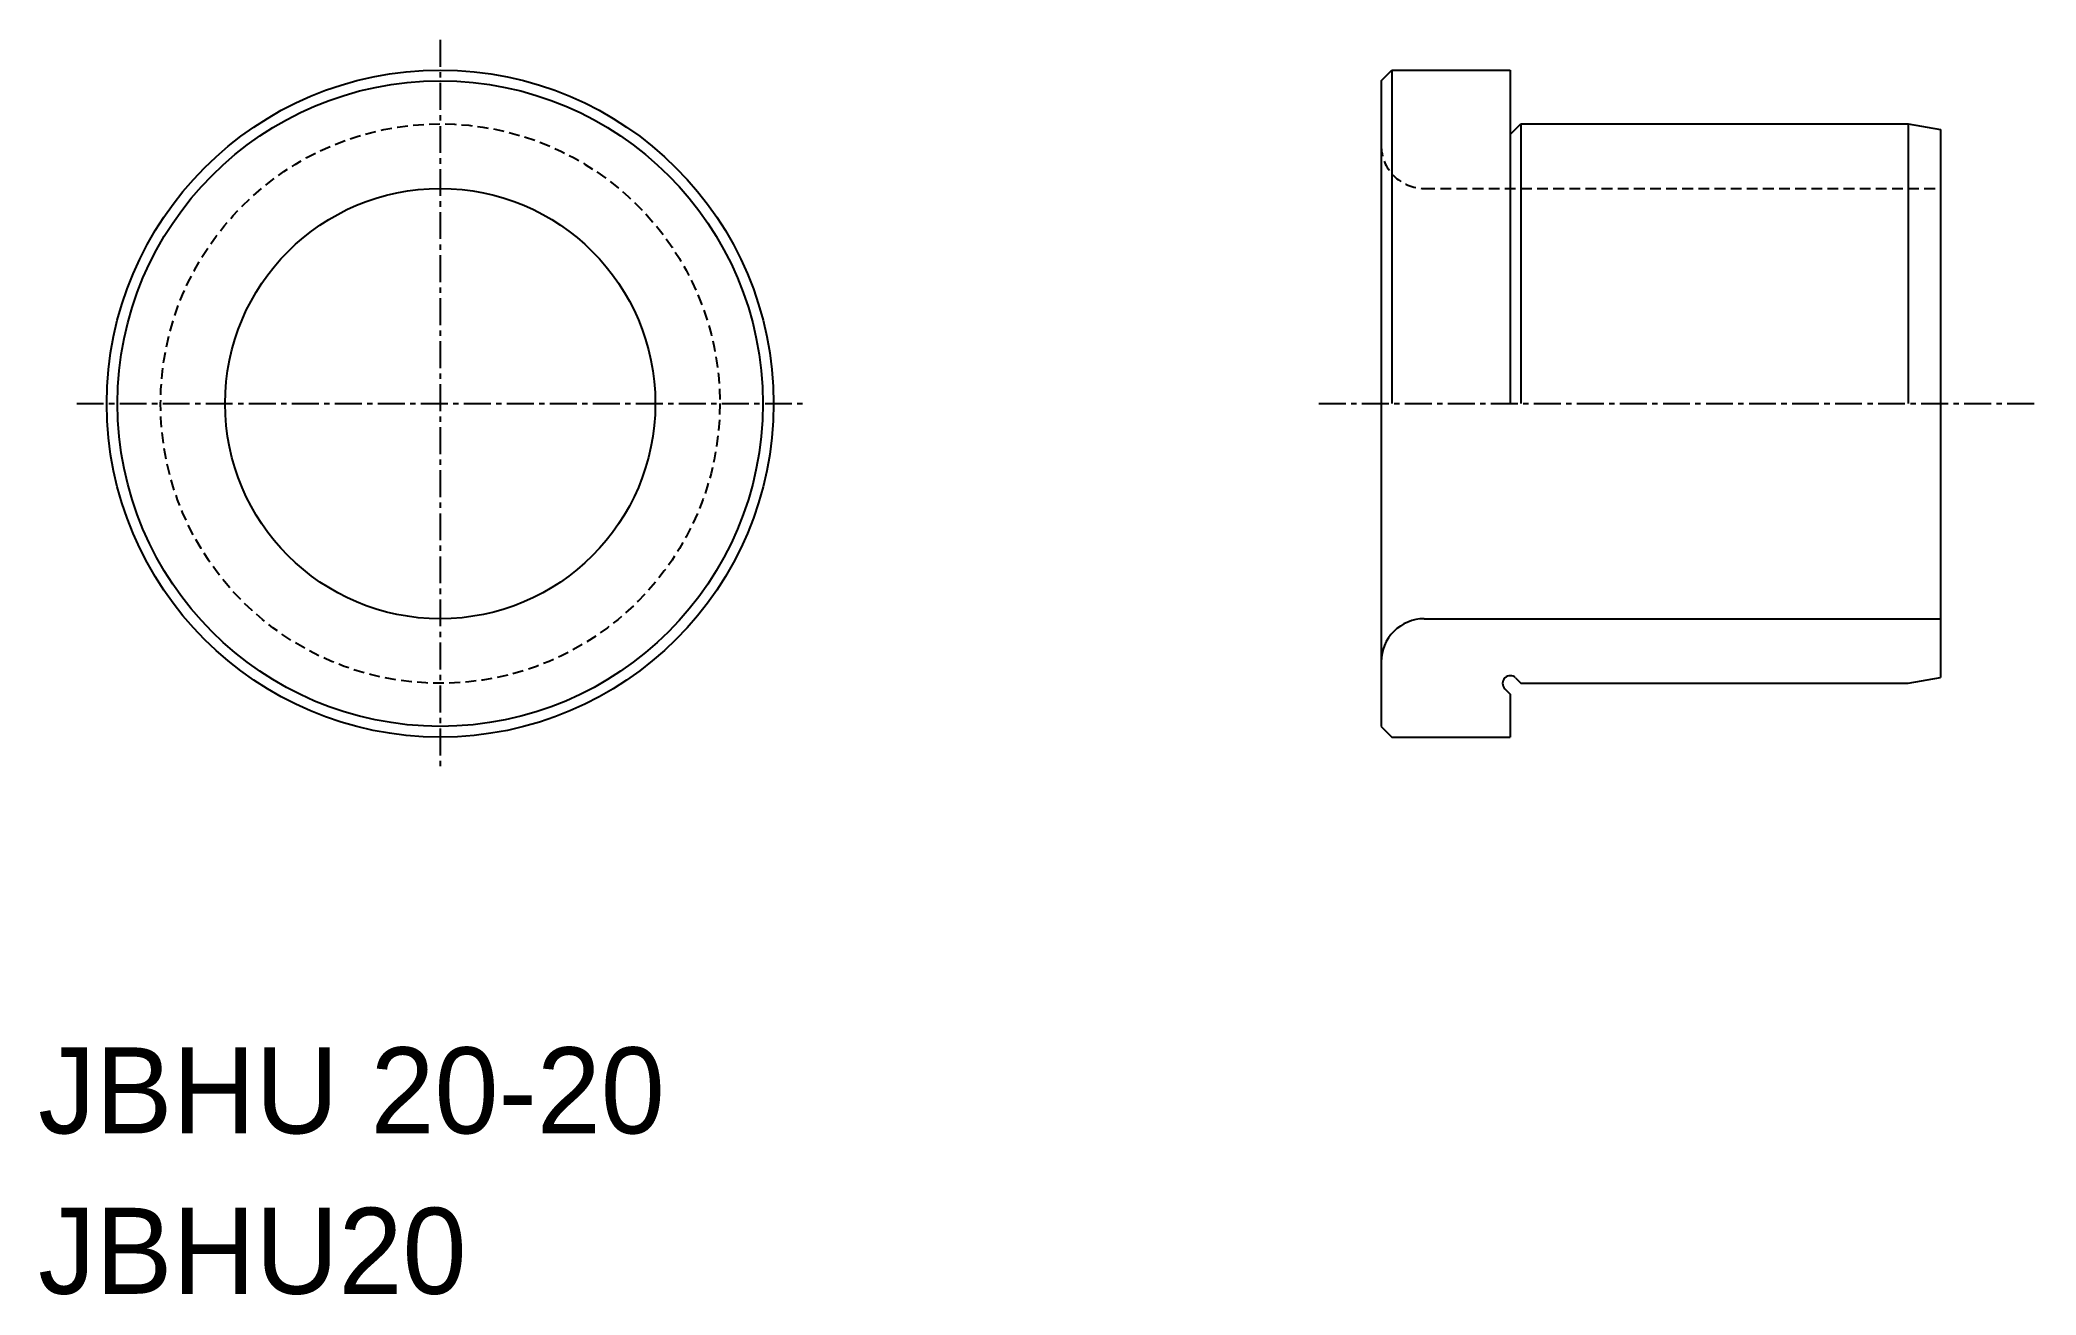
# Model space of a CAD drawing. Extents: x 89.5 to 182.3, y 86.2 to 144.5.
import ezdxf

# ---------------------------------------------------------------- set-up
doc = ezdxf.new("R2010")
doc.units = 0
doc.linetypes.add('CENTER', pattern=[2, 1.25, -0.25, 0.25, -0.25])
doc.linetypes.add('DASHED', pattern=[0.75, 0.5, -0.25])
doc.layers.get('0').update_dxf_attribs({"linetype": 'CONTINUOUS'})
doc.layers.add('CENTER', color=1, linetype='CENTER')

msp = doc.modelspace()

# ---------------------------------------------------------------- linework, layer by layer
at = {"color": 7, "linetype": 'CONTINUOUS'}
for p, q in [((151.855, 142.64), (152.355, 143.14)), ((152.355, 143.14), (152.355, 127.64)), ((152.355, 143.14), (157.855, 143.14)), ((157.855, 143.14), (157.855, 127.64)), ((151.855, 142.64), (151.855, 112.64)), ((157.855, 140.14), (158.355, 140.64)), ((158.355, 140.64), (158.355, 127.64)), ((158.355, 140.64), (176.355, 140.64)), ((176.355, 140.64), (176.355, 127.64)), ((176.355, 140.64), (177.855, 140.376)), ((177.855, 140.376), (177.855, 114.905)), ((157.855, 135.89), (157.855, 135.891)), ((157.855, 135.14), (157.855, 135.14)), ((153.855, 117.64), (177.855, 117.64)), ((157.605, 114.39), (157.855, 114.14)), ((158.105, 114.89), (158.355, 114.64)), ((158.355, 114.64), (176.355, 114.64)), ((176.355, 114.64), (177.855, 114.905)), ((157.855, 114.14), (157.855, 112.14)), ((151.855, 112.64), (152.355, 112.14)), ((152.355, 112.14), (157.855, 112.14))]:
    msp.add_line(p, q, dxfattribs=at)
at = {"color": 3, "linetype": 'DASHED'}
msp.add_line((153.855, 137.64), (177.855, 137.64), dxfattribs=at)
at = {"color": 7, "linetype": 'CONTINUOUS'}
for radius in [15.5, 10]:
    msp.add_circle((108.109, 127.64), radius, dxfattribs=at)
at = {"color": 3, "linetype": 'CONTINUOUS'}
msp.add_circle((108.109, 127.64), 15, dxfattribs=at)
at = {"color": 3, "linetype": 'DASHED'}
msp.add_circle((108.109, 127.64), 13, dxfattribs=at)
msp.add_arc((153.855, 139.64), 2, 179.99999, 270, dxfattribs=at)
at = {"color": 7, "linetype": 'CONTINUOUS'}
for centre, radius, start, end in [((153.855, 115.64), 2, 90, 180.00001), ((157.855, 114.64), 0.354, 45, 225)]:
    msp.add_arc(centre, radius, start, end, dxfattribs=at)
at = {"layer": 'CENTER', "color": 1, "linetype": 'CENTER'}
for p, q in [((108.109, 144.54), (108.109, 110.74)), ((91.209, 127.64), (125.009, 127.64)), ((148.957, 127.64), (182.301, 127.64))]:
    msp.add_line(p, q, dxfattribs=at)

# ---------------------------------------------------------------- texts
at = {"color": 7, "linetype": 'CONTINUOUS'}
for s, p in [('JBHU 20-20', (89.416, 93.723)), ('JBHU20', (89.416, 86.268))]:
    msp.add_text(s, height=4, dxfattribs=at).set_placement(p)

doc.saveas('drawing.dxf')
